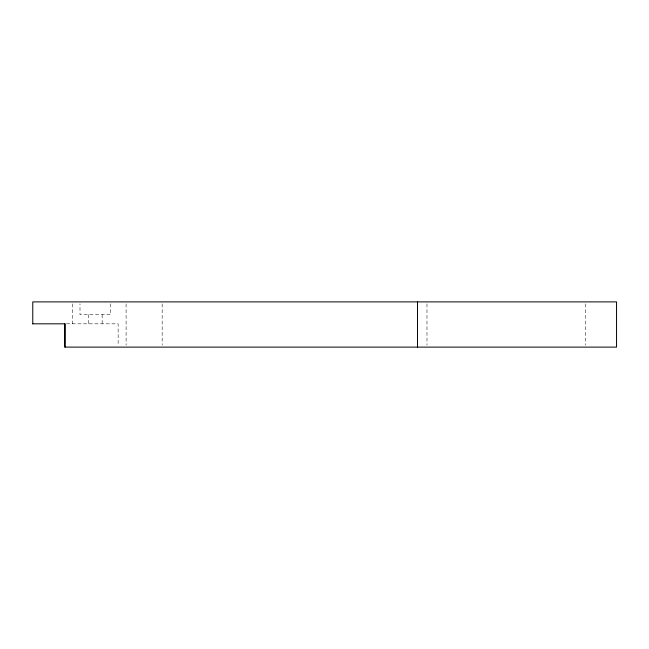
<?xml version="1.0" encoding="UTF-8"?>
<svg xmlns="http://www.w3.org/2000/svg" width="649" height="649" viewBox="0 0 649 649"><rect width="100%" height="100%" fill="white"/><g stroke="black" fill="none" stroke-linecap="round" stroke-linejoin="round"><path stroke-width="0.49" stroke-dasharray="3.25 2.43" d="M66.417 323.819L118.142 323.819L118.142 345.09M585.747 303.894L585.747 345.106M426.985 303.894L426.985 345.106M162.169 303.894L162.169 345.106M126.093 303.894L126.093 345.106M110.606 303.854L110.606 314.676L79.997 314.676L79.997 303.854M102.153 314.676L102.153 323.819M88.451 314.676L88.451 323.819M72.461 303.878L72.461 323.819"/><path stroke-width="0.97" d="M32.45 323.819L65.095 323.819L65.07 347.11M417.502 301.89L417.502 347.11M64.754 323.819L64.754 347.11L616.55 347.11L616.55 301.89L32.775 301.89L32.775 323.819"/></g></svg>
